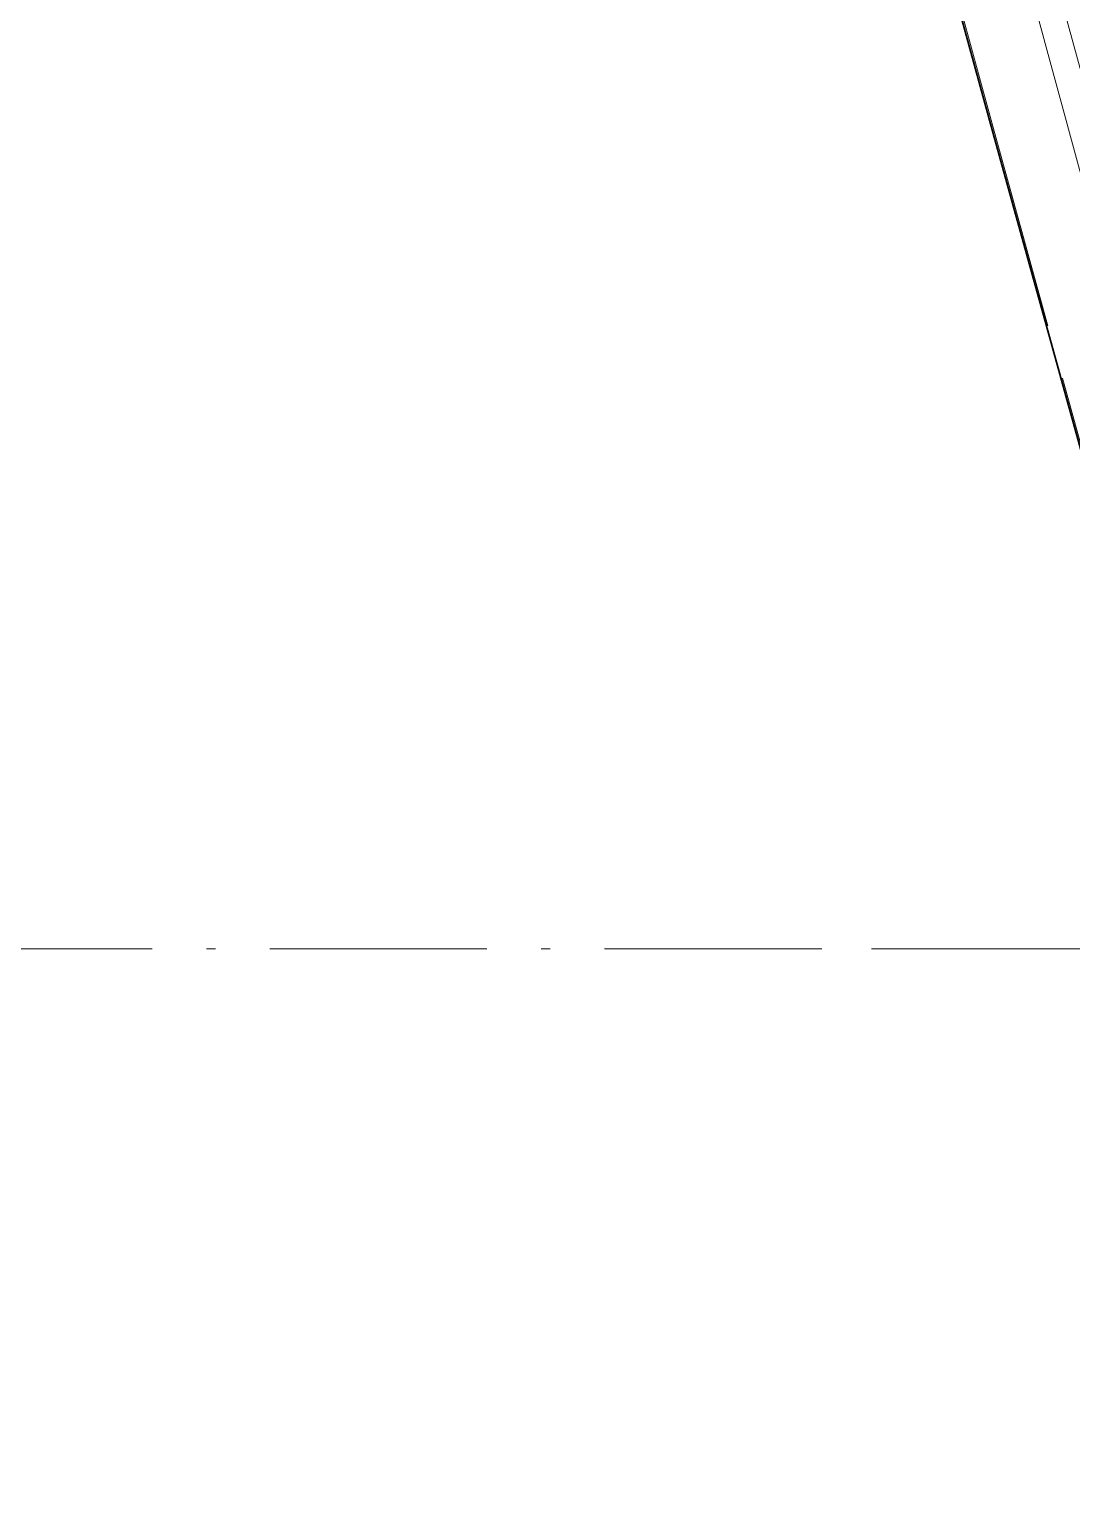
# Model space of a CAD drawing. Header units: millimetres. Extents: x 11674 to 41081, y 10956 to 31751.
# Drawn here: x 22331.6 to 22389.2, y 19242.8 to 19323.2 of the extents above; entities that cross this region are included whole.
import ezdxf

# ---------------------------------------------------------------- set-up
doc = ezdxf.new("R2010")
doc.units = ezdxf.units.MM
doc.linetypes.add('DASHDOT', pattern=[18.5, 12, -3, 0.5, -3])
doc.linetypes.add('DASHED', pattern=[15, 12, -3])

# ---------------------------------------------------------------- blocks, each defined once
blk = doc.blocks.new('A$C55E021B5')
at = {"color": 7, "linetype": 'DASHDOT', "lineweight": 13}
for p, q in [((451.759, 1070.5), (1267.758, 1070.5)), ((1440.499, 1070.5), (654.499, 1070.5))]:
    blk.add_line(p, q, dxfattribs=at)
at = {"color": 7, "linetype": 'DASHED', "lineweight": 13}
for points in [[(1226.267, 1038.584), (1228.241, 1044.758), (1230.19, 1050.939), (1231.441, 1055.086), (1232.654, 1059.245), (1234.227, 1064.804), (1237.306, 1075.942), (1240.805, 1088.468), (1247.754, 1113.54), (1251.182, 1126.093)], [(1231.166, 1040.783), (1233.529, 1048.209), (1234.86, 1052.56), (1237.084, 1060.201), (1238.921, 1066.764), (1242.671, 1080.307), (1245.515, 1090.455), (1252.534, 1115.871), (1256.711, 1131.115)], [(1247.01, 1116.51), (1251.328, 1132.275), (1253.354, 1139.515), (1255.973, 1148.55)]]:
    blk.add_lwpolyline(points, dxfattribs=at)
at = {"color": 7, "lineweight": 35}
blk.add_lwpolyline([(1244.084, 1085.017), (1252.534, 1115.532), (1256.711, 1130.775), (1259.242, 1139.78), (1260.541, 1144.268), (1262.017, 1149.233), (1263.544, 1154.187), (1264.627, 1157.577), (1265.742, 1160.947), (1267.507, 1166.01), (1269.388, 1171.047), (1271.389, 1176.007), (1273.17, 1180.111), (1275.049, 1184.172), (1277.025, 1188.187), (1279.098, 1192.152), (1280.396, 1194.519), (1281.726, 1196.859), (1283.137, 1199.257), (1284.589, 1201.643), (1287.038, 1205.501), (1289.572, 1209.31), (1292.184, 1213.071)], dxfattribs=at)
blk = doc.blocks.new('1')
at = {"xscale": -1}
blk.add_blockref('A$C55E021B5', (23637.355, 18201.929), dxfattribs=at)

msp = doc.modelspace()

# ---------------------------------------------------------------- block references
msp.add_blockref('1', (0, 0))

doc.saveas('drawing.dxf')
